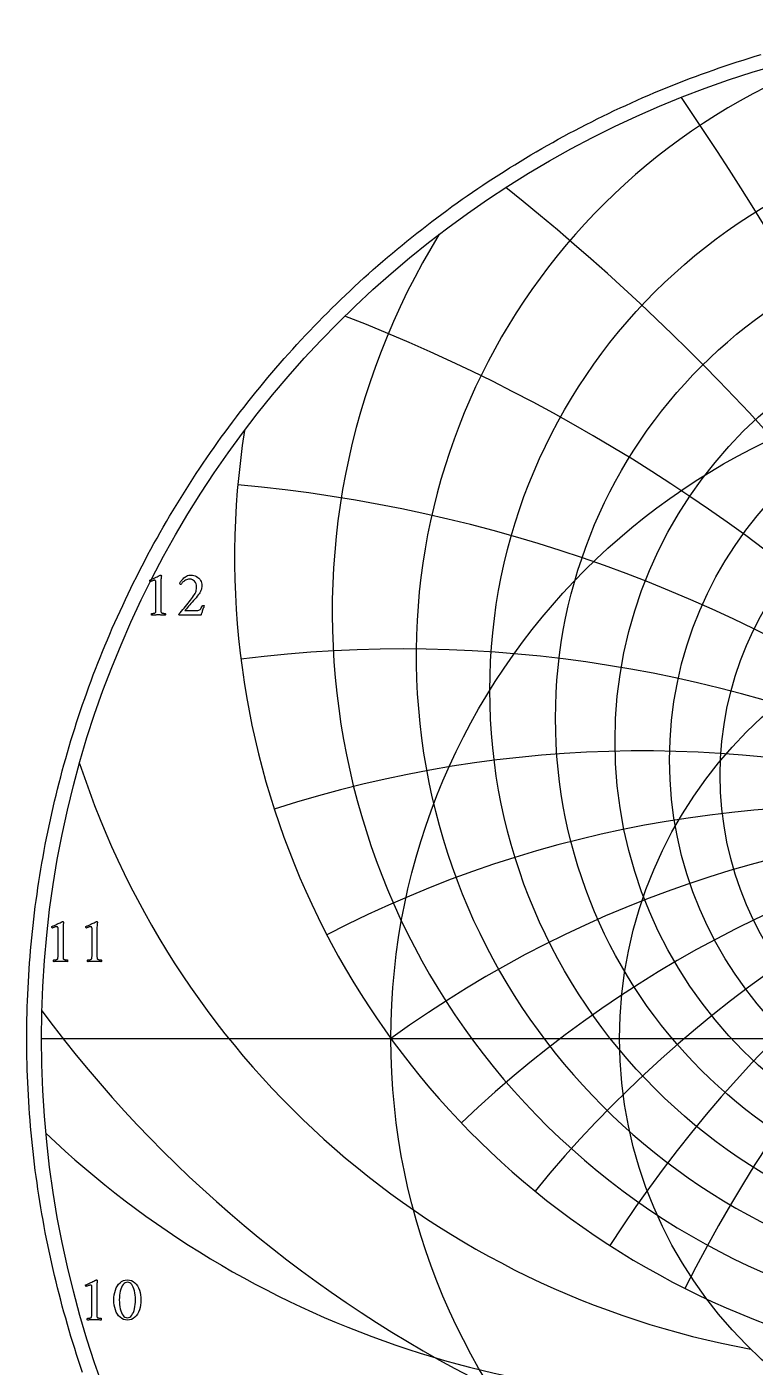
# Model space of a CAD drawing. Header units: millimetres. Extents: x -71 to 71, y -71 to 73.
# Drawn here: x -71.2 to -20.7, y -22.8 to 70.2 of the extents above; entities that cross this region are included whole.
import ezdxf

# ---------------------------------------------------------------- set-up
doc = ezdxf.new("R2010")
doc.units = ezdxf.units.MM
for name, color, linetype in [('CUT_OUTER', 1, 'Continuous'), ('ENGRAVE', 7, 'Continuous'), ('ENGRAVE_FINE', 8, 'Continuous'), ('TEXT', 5, 'Continuous')]:
    doc.layers.add(name, color=color, linetype=linetype)

msp = doc.modelspace()

# ---------------------------------------------------------------- linework, layer by layer
at = {"layer": 'CUT_OUTER'}
msp.add_lwpolyline([(-67.3462, -23.1686), (-67.487, -22.7549), (-67.6254, -22.3404), (-67.7612, -21.9251), (-67.8945, -21.5089), (-68.0252, -21.0919), (-68.1533, -20.6741), (-68.2789, -20.2555), (-68.4019, -19.8362), (-68.5223, -19.4161), (-68.6401, -18.9953), (-68.7554, -18.5738), (-68.8681, -18.1515), (-68.9781, -17.7286), (-69.0856, -17.305), (-69.1905, -16.8808), (-69.2928, -16.456), (-69.3925, -16.0305), (-69.4895, -15.6044), (-69.5839, -15.1777), (-69.6758, -14.7505), (-69.765, -14.3227), (-69.8515, -13.8943), (-69.9355, -13.4655), (-70.0168, -13.0361), (-70.0954, -12.6062), (-70.1715, -12.1759), (-70.2449, -11.7451), (-70.3156, -11.3139), (-70.3837, -10.8822), (-70.4492, -10.4501), (-70.5119, -10.0177), (-70.5721, -9.5848), (-70.6296, -9.1516), (-70.6844, -8.7181), (-70.7366, -8.2842), (-70.7861, -7.85), (-70.8329, -7.4155), (-70.8771, -6.9808), (-70.9186, -6.5458), (-70.9574, -6.1105), (-70.9935, -5.675), (-71.027, -5.2393), (-71.0578, -4.8034), (-71.086, -4.3673), (-71.1114, -3.931), (-71.1342, -3.4946), (-71.1543, -3.0581), (-71.1717, -2.6214), (-71.1865, -2.1847), (-71.1985, -1.7478), (-71.2079, -1.3109), (-71.2146, -0.874), (-71.2187, -0.437), (-71.22, 0), (-71.2187, 0.437), (-71.2146, 0.874), (-71.2079, 1.3109), (-71.1985, 1.7478), (-71.1865, 2.1847), (-71.1717, 2.6214), (-71.1543, 3.0581), (-71.1342, 3.4946), (-71.1114, 3.931), (-71.086, 4.3673), (-71.0578, 4.8034), (-71.027, 5.2393), (-70.9935, 5.675), (-70.9574, 6.1105), (-70.9186, 6.5458), (-70.8771, 6.9808), (-70.8329, 7.4155), (-70.7861, 7.85), (-70.7366, 8.2842), (-70.6844, 8.7181), (-70.6296, 9.1516), (-70.5721, 9.5848), (-70.5119, 10.0177), (-70.4492, 10.4501), (-70.3837, 10.8822), (-70.3156, 11.3139), (-70.2449, 11.7451), (-70.1715, 12.1759), (-70.0954, 12.6062), (-70.0168, 13.0361), (-69.9355, 13.4655), (-69.8515, 13.8943), (-69.765, 14.3227), (-69.6758, 14.7505), (-69.5839, 15.1777), (-69.4895, 15.6044), (-69.3925, 16.0305), (-69.2928, 16.456), (-69.1905, 16.8808), (-69.0856, 17.305), (-68.9781, 17.7286), (-68.8681, 18.1515), (-68.7554, 18.5738), (-68.6401, 18.9953), (-68.5223, 19.4161), (-68.4019, 19.8362), (-68.2789, 20.2555), (-68.1533, 20.6741), (-68.0252, 21.0919), (-67.8945, 21.5089), (-67.7612, 21.9251), (-67.6254, 22.3404), (-67.487, 22.7549), (-67.3462, 23.1686), (-67.2027, 23.5814), (-67.0568, 23.9933), (-66.9083, 24.4043), (-66.7573, 24.8144), (-66.6038, 25.2235), (-66.4477, 25.6317), (-66.2892, 26.039), (-66.1282, 26.4452), (-65.9647, 26.8505), (-65.7987, 27.2547), (-65.6302, 27.6579), (-65.4593, 28.0601), (-65.2859, 28.4612), (-65.11, 28.8613), (-64.9317, 29.2603), (-64.7509, 29.6581), (-64.5677, 30.0549), (-64.3821, 30.4505), (-64.1941, 30.8449), (-64.0036, 31.2382), (-63.8107, 31.6304), (-63.6154, 32.0213), (-63.4178, 32.4111), (-63.2177, 32.7996), (-63.0152, 33.1868), (-62.8104, 33.5729), (-62.6033, 33.9576), (-62.3937, 34.3411), (-62.1818, 34.7233), (-61.9676, 35.1042), (-61.751, 35.4838), (-61.5321, 35.862), (-61.3109, 36.2389), (-61.0874, 36.6144), (-60.8616, 36.9885), (-60.6335, 37.3613), (-60.4031, 37.7326), (-60.1705, 38.1025), (-59.9355, 38.471), (-59.6984, 38.838), (-59.4589, 39.2036), (-59.2173, 39.5677), (-58.9734, 39.9303), (-58.7273, 40.2914), (-58.4789, 40.651), (-58.2284, 41.0091), (-57.9757, 41.3656), (-57.7208, 41.7205), (-57.4637, 42.0739), (-57.2044, 42.4257), (-56.943, 42.7759), (-56.6795, 43.1245), (-56.4138, 43.4715), (-56.146, 43.8168), (-55.8761, 44.1605), (-55.6041, 44.5025), (-55.33, 44.8428), (-55.0538, 45.1815), (-54.7755, 45.5184), (-54.4952, 45.8537), (-54.2128, 46.1872), (-53.9284, 46.519), (-53.642, 46.849), (-53.3535, 47.1773), (-53.063, 47.5037), (-52.7705, 47.8284), (-52.4761, 48.1513), (-52.1796, 48.4724), (-51.8812, 48.7917), (-51.5809, 49.1091), (-51.2786, 49.4246), (-50.9743, 49.7384), (-50.6682, 50.0502), (-50.3601, 50.3601), (-50.0502, 50.6682), (-49.7384, 50.9743), (-49.4246, 51.2786), (-49.1091, 51.5809), (-48.7917, 51.8812), (-48.4724, 52.1796), (-48.1513, 52.4761), (-47.8284, 52.7705), (-47.5037, 53.063), (-47.1773, 53.3535), (-46.849, 53.642), (-46.519, 53.9284), (-46.1872, 54.2128), (-45.8537, 54.4952), (-45.5184, 54.7755), (-45.1815, 55.0538), (-44.8428, 55.33), (-44.5025, 55.6041), (-44.1605, 55.8761), (-43.8168, 56.146), (-43.4715, 56.4138), (-43.1245, 56.6795), (-42.7759, 56.943), (-42.4257, 57.2044), (-42.0739, 57.4637), (-41.7205, 57.7208), (-41.3656, 57.9757), (-41.0091, 58.2284), (-40.651, 58.4789), (-40.2914, 58.7273), (-39.9303, 58.9734), (-39.5677, 59.2173), (-39.2036, 59.4589), (-38.838, 59.6984), (-38.471, 59.9355), (-38.1025, 60.1705), (-37.7326, 60.4031), (-37.3613, 60.6335), (-36.9885, 60.8616), (-36.6144, 61.0874), (-36.2389, 61.3109), (-35.862, 61.5321), (-35.4838, 61.751), (-35.1042, 61.9676), (-34.7233, 62.1818), (-34.3411, 62.3937), (-33.9576, 62.6033), (-33.5729, 62.8104), (-33.1868, 63.0152), (-32.7996, 63.2177), (-32.4111, 63.4178), (-32.0213, 63.6154), (-31.6304, 63.8107), (-31.2382, 64.0036), (-30.8449, 64.1941), (-30.4505, 64.3821), (-30.0549, 64.5677), (-29.6581, 64.7509), (-29.2603, 64.9317), (-28.8613, 65.11), (-28.4612, 65.2859), (-28.0601, 65.4593), (-27.6579, 65.6302), (-27.2547, 65.7987), (-26.8505, 65.9647), (-26.4452, 66.1282), (-26.039, 66.2892), (-25.6317, 66.4477), (-25.2235, 66.6038), (-24.8144, 66.7573), (-24.4043, 66.9083), (-23.9933, 67.0568), (-23.5814, 67.2027), (-23.1686, 67.3462), (-22.7549, 67.487), (-22.3404, 67.6254), (-21.9251, 67.7612), (-21.5089, 67.8945), (-21.0919, 68.0252), (-20.6741, 68.1533), (-20.2555, 68.2789)], dxfattribs=at)
at = {"layer": 'ENGRAVE'}
msp.add_lwpolyline([(-70.2, 0), (70.2, 0)], dxfattribs=at)
for centre, radius in [((0, 0), 70.2), ((0, 24.1585), 39.0893), ((0, 22.2167), 34.5295), ((0, 20.6338), 30.4012), ((0, 0), 45.9522), ((0, 19.337), 26.6151), ((0, 18.2729), 23.1026), ((0, 0), 30.0798)]:
    msp.add_circle(centre, radius, dxfattribs=at)
for centre, radius, start, end in [((0, 26.5604), 44.1998, 104.901129, 75.098871), ((0, 29.5661), 50.0254, 148.369607, 31.630393), ((0, 33.3862), 56.8, 171.093987, 8.906013), ((-10.1469, 37.8687), 60.4036, 198.1173, 259.6686), ((0, -63.2477), 78.1785, 54, 126), ((0, -63.2477), 78.1785, 54, 126), ((-24.0756, 41.7002), 66.5593, 226.501403, 275.742444)]:
    msp.add_arc(centre, radius, start, end, dxfattribs=at)
at = {"layer": 'ENGRAVE_FINE'}
for centre, radius, start, end in [((-214.7937, -63.2477), 228.5787, 10.267692, 34.218624), ((-214.7937, -63.2477), 228.5787, 10.267692, 34.218624), ((-135.4092, -63.2477), 156.357, 15.548702, 51.45419), ((-135.4092, -63.2477), 156.357, 15.548702, 51.45419), ((-93.1695, -63.2477), 121.6242, 21.012524, 68.778271), ((-93.1695, -63.2477), 121.6242, 21.012524, 68.778271), ((-65.5996, -63.2477), 102.0548, 26.730809, 84.928272), ((-65.5996, -63.2477), 102.0548, 26.730809, 84.928272), ((65.5996, -63.2477), 102.0548, 95.071728, 153.269191), ((65.5996, -63.2477), 102.0548, 95.071728, 153.269191), ((-45.1364, -63.2477), 90.2728, 32.785093, 97.141651), ((-45.1364, -63.2477), 90.2728, 32.785093, 97.141651), ((45.1364, -63.2477), 90.2728, 82.858349, 147.214907), ((45.1364, -63.2477), 90.2728, 82.858349, 147.214907), ((-28.4547, -63.2477), 83.1958, 39.270113, 107.914903), ((-28.4547, -63.2477), 83.1958, 39.270113, 107.914903), ((28.4547, -63.2477), 83.1958, 72.085097, 140.729887), ((28.4547, -63.2477), 83.1958, 72.085097, 140.729887), ((-13.785, -63.2477), 79.3845, 46.297545, 117.465342), ((-13.785, -63.2477), 79.3845, 46.297545, 117.465342), ((13.785, -63.2477), 79.3845, 62.534658, 133.702455), ((13.785, -63.2477), 79.3845, 62.534658, 133.702455), ((0, 54.02), 87.4062, 216.596965, 323.403035)]:
    msp.add_arc(centre, radius, start, end, dxfattribs=at)
at = {"layer": 'TEXT'}
for points in [[(-62.2579, 29.8801), (-62.2579, 31.6293), (-62.2592, 31.6722), (-62.2629, 31.7079), (-62.2692, 31.7364), (-62.2779, 31.7578), (-62.2896, 31.7733), (-62.305, 31.7843), (-62.324, 31.791), (-62.3465, 31.7932), (-62.3742, 31.7911), (-62.4085, 31.7849), (-62.4495, 31.7745), (-62.4971, 31.76), (-62.545, 31.7441), (-62.5868, 31.7295), (-62.6225, 31.7164), (-62.6521, 31.7046), (-62.6695, 31.7209), (-62.682, 31.7389), (-62.6894, 31.7586), (-62.6919, 31.7799), (-62.6919, 31.7802), (-62.6919, 31.781), (-62.6919, 31.7824), (-62.6919, 31.7843), (-62.6914, 31.7923), (-62.6897, 31.7987), (-62.6869, 31.8034), (-62.6831, 31.8065), (-62.5949, 31.8465), (-62.5076, 31.8867), (-62.4211, 31.9273), (-62.3354, 31.9681), (-62.2538, 32.0073), (-62.1793, 32.0428), (-62.1121, 32.0748), (-62.052, 32.1032), (-62.0023, 32.1264), (-61.9662, 32.143), (-61.9437, 32.153), (-61.9347, 32.1563), (-61.9258, 32.1563), (-61.9156, 32.1546), (-61.907, 32.1497), (-61.9001, 32.1414), (-61.8948, 32.1297), (-61.8907, 32.117), (-61.8871, 32.1054), (-61.884, 32.0949), (-61.8815, 32.0855), (-61.8826, 32.0787), (-61.886, 32.0583), (-61.8915, 32.0244), (-61.8992, 31.977), (-61.907, 31.917), (-61.9125, 31.8458), (-61.9159, 31.7631), (-61.917, 31.6692), (-61.917, 29.8801), (-61.9168, 29.8322), (-61.9164, 29.786), (-61.9157, 29.7415), (-61.9147, 29.6986), (-61.9127, 29.6584), (-61.9087, 29.6222), (-61.9027, 29.5898), (-61.8948, 29.5613), (-61.8873, 29.5505), (-61.8738, 29.5402), (-61.8541, 29.5305), (-61.8284, 29.5214), (-61.7992, 29.5133), (-61.7692, 29.5065), (-61.7383, 29.5011), (-61.7066, 29.4971), (-61.6769, 29.4942), (-61.6518, 29.4921), (-61.6315, 29.4908), (-61.6158, 29.4904), (-61.6099, 29.4799), (-61.6053, 29.4661), (-61.6021, 29.4489), (-61.6003, 29.4284), (-61.6005, 29.4079), (-61.6031, 29.3908), (-61.6082, 29.3769), (-61.6158, 29.3664), (-61.6809, 29.3707), (-61.7431, 29.3747), (-61.8027, 29.3785), (-61.8594, 29.3819), (-61.9159, 29.3848), (-61.9745, 29.3869), (-62.0354, 29.3881), (-62.0985, 29.3886), (-62.1591, 29.3881), (-62.217, 29.3869), (-62.2721, 29.3848), (-62.3244, 29.3819), (-62.3772, 29.3785), (-62.434, 29.3747), (-62.4946, 29.3707), (-62.5591, 29.3664), (-62.5667, 29.3769), (-62.5718, 29.3908), (-62.5744, 29.4079), (-62.5746, 29.4284), (-62.5728, 29.4489), (-62.5696, 29.4661), (-62.565, 29.4799), (-62.5591, 29.4904), (-62.5434, 29.4908), (-62.5231, 29.4921), (-62.498, 29.4942), (-62.4683, 29.4971), (-62.4366, 29.5011), (-62.4057, 29.5065), (-62.3757, 29.5133), (-62.3465, 29.5214), (-62.321, 29.5305), (-62.3022, 29.5402), (-62.29, 29.5505), (-62.2845, 29.5613), (-62.2765, 29.5898), (-62.2701, 29.6222), (-62.2654, 29.6584), (-62.2624, 29.6986), (-62.2604, 29.7415), (-62.2591, 29.786), (-62.2582, 29.8322), (-62.2579, 29.8801)], [(-58.9012, 30.0263), (-58.9236, 29.9713), (-58.9466, 29.9128), (-58.9701, 29.8506), (-58.9942, 29.7849), (-59.018, 29.7186), (-59.0407, 29.6548), (-59.0623, 29.5935), (-59.0828, 29.5347), (-59.1011, 29.4818), (-59.116, 29.4384), (-59.1276, 29.4043), (-59.1359, 29.3797), (-60.6327, 29.3797), (-60.6395, 29.3848), (-60.6466, 29.3913), (-60.6539, 29.3992), (-60.6615, 29.4085), (-60.6683, 29.418), (-60.6731, 29.4268), (-60.676, 29.4346), (-60.677, 29.4417), (-60.5857, 29.5447), (-60.4932, 29.6498), (-60.3997, 29.7572), (-60.305, 29.8668), (-60.2109, 29.9773), (-60.119, 30.0871), (-60.0294, 30.1965), (-59.9419, 30.3052), (-59.8586, 30.4115), (-59.7814, 30.5134), (-59.7102, 30.6108), (-59.6452, 30.7038), (-59.5847, 30.7982), (-59.5361, 30.8865), (-59.4995, 30.9687), (-59.4747, 31.0448), (-59.4582, 31.1187), (-59.4465, 31.1942), (-59.4394, 31.2715), (-59.4371, 31.3503), (-59.4455, 31.4566), (-59.4708, 31.554), (-59.513, 31.6426), (-59.5721, 31.7223), (-59.6442, 31.7882), (-59.7255, 31.8352), (-59.8158, 31.8635), (-59.9153, 31.8729), (-59.9989, 31.8682), (-60.077, 31.8541), (-60.1495, 31.8305), (-60.2165, 31.7976), (-60.2776, 31.7591), (-60.3327, 31.719), (-60.3817, 31.6772), (-60.4246, 31.6338), (-60.4611, 31.5922), (-60.491, 31.5563), (-60.5143, 31.5258), (-60.5309, 31.5009), (-60.5443, 31.5027), (-60.558, 31.5081), (-60.572, 31.5171), (-60.5862, 31.5297), (-60.5988, 31.5431), (-60.6078, 31.5546), (-60.6132, 31.5641), (-60.615, 31.5718), (-60.6055, 31.5951), (-60.5901, 31.6255), (-60.5689, 31.6627), (-60.5419, 31.7068), (-60.5091, 31.755), (-60.4705, 31.8042), (-60.4261, 31.8546), (-60.3759, 31.9061), (-60.3207, 31.9562), (-60.2613, 32.0024), (-60.1978, 32.0448), (-60.1301, 32.0832), (-60.0583, 32.1152), (-59.9823, 32.138), (-59.9022, 32.1517), (-59.8179, 32.1563), (-59.7162, 32.1498), (-59.6192, 32.1303), (-59.5269, 32.0978), (-59.4393, 32.0522), (-59.3585, 31.9965), (-59.2865, 31.9332), (-59.2234, 31.8625), (-59.1691, 31.7843), (-59.1256, 31.701), (-59.0944, 31.6149), (-59.0757, 31.5261), (-59.0695, 31.4345), (-59.0737, 31.3429), (-59.0861, 31.254), (-59.1069, 31.1679), (-59.1359, 31.0846), (-59.1722, 31.0041), (-59.2145, 30.9263), (-59.263, 30.8513), (-59.3175, 30.7791), (-59.3949, 30.6846), (-59.4764, 30.587), (-59.562, 30.4864), (-59.6518, 30.3827), (-59.7425, 30.2792), (-59.8306, 30.179), (-59.9163, 30.0822), (-59.9995, 29.9886), (-60.0772, 29.9013), (-60.1467, 29.8231), (-60.2079, 29.754), (-60.2607, 29.6941), (-59.4016, 29.6941), (-59.3403, 29.6992), (-59.2848, 29.7146), (-59.2352, 29.7402), (-59.1913, 29.776), (-59.151, 29.8224), (-59.1121, 29.8796), (-59.0746, 29.9475), (-59.0385, 30.0263), (-59.0321, 30.0379), (-59.0219, 30.0462), (-59.0078, 30.0512), (-58.9898, 30.0528), (-58.982, 30.0523), (-58.9721, 30.0506), (-58.9599, 30.0478), (-58.9455, 30.044), (-58.9311, 30.0395), (-58.9189, 30.0351), (-58.909, 30.0307), (-58.9012, 30.0263)], [(-69.0493, 5.8411), (-69.0493, 7.5904), (-69.0505, 7.6333), (-69.0542, 7.669), (-69.0605, 7.6975), (-69.0692, 7.7188), (-69.0809, 7.7343), (-69.0963, 7.7453), (-69.1153, 7.752), (-69.1378, 7.7542), (-69.1655, 7.7521), (-69.1998, 7.7459), (-69.2408, 7.7355), (-69.2884, 7.721), (-69.3363, 7.7051), (-69.3781, 7.6905), (-69.4138, 7.6774), (-69.4434, 7.6656), (-69.4608, 7.682), (-69.4733, 7.7), (-69.4807, 7.7196), (-69.4832, 7.7409), (-69.4832, 7.7412), (-69.4832, 7.742), (-69.4832, 7.7434), (-69.4832, 7.7453), (-69.4827, 7.7534), (-69.481, 7.7597), (-69.4783, 7.7644), (-69.4744, 7.7675), (-69.3862, 7.8075), (-69.2989, 7.8478), (-69.2124, 7.8883), (-69.1268, 7.9291), (-69.0451, 7.9683), (-68.9707, 8.0039), (-68.9034, 8.0358), (-68.8433, 8.0642), (-68.7937, 8.0874), (-68.7575, 8.104), (-68.735, 8.114), (-68.726, 8.1173), (-68.7171, 8.1173), (-68.7069, 8.1157), (-68.6983, 8.1107), (-68.6914, 8.1024), (-68.6861, 8.0908), (-68.682, 8.078), (-68.6784, 8.0664), (-68.6753, 8.0559), (-68.6728, 8.0465), (-68.6739, 8.0397), (-68.6773, 8.0194), (-68.6828, 7.9854), (-68.6906, 7.938), (-68.6983, 7.8781), (-68.7038, 7.8068), (-68.7072, 7.7242), (-68.7083, 7.6302), (-68.7083, 5.8411), (-68.7081, 5.7933), (-68.7077, 5.747), (-68.707, 5.7025), (-68.7061, 5.6596), (-68.704, 5.6194), (-68.7, 5.5832), (-68.694, 5.5508), (-68.6861, 5.5223), (-68.6787, 5.5115), (-68.6651, 5.5013), (-68.6454, 5.4916), (-68.6197, 5.4824), (-68.5905, 5.4743), (-68.5605, 5.4675), (-68.5296, 5.4621), (-68.4979, 5.4581), (-68.4682, 5.4552), (-68.4431, 5.4531), (-68.4228, 5.4519), (-68.4071, 5.4514), (-68.4012, 5.4409), (-68.3966, 5.4271), (-68.3934, 5.4099), (-68.3916, 5.3894), (-68.3918, 5.369), (-68.3944, 5.3518), (-68.3995, 5.338), (-68.4071, 5.3274), (-68.4722, 5.3317), (-68.5345, 5.3358), (-68.594, 5.3395), (-68.6507, 5.3429), (-68.7072, 5.3459), (-68.7658, 5.3479), (-68.8267, 5.3492), (-68.8898, 5.3496), (-68.9504, 5.3492), (-69.0083, 5.3479), (-69.0634, 5.3459), (-69.1157, 5.3429), (-69.1685, 5.3395), (-69.2253, 5.3358), (-69.2859, 5.3317), (-69.3504, 5.3274), (-69.358, 5.338), (-69.3631, 5.3518), (-69.3657, 5.369), (-69.3659, 5.3894), (-69.3641, 5.4099), (-69.3609, 5.4271), (-69.3563, 5.4409), (-69.3504, 5.4514), (-69.3347, 5.4519), (-69.3144, 5.4531), (-69.2894, 5.4552), (-69.2596, 5.4581), (-69.2279, 5.4621), (-69.1971, 5.4675), (-69.167, 5.4743), (-69.1378, 5.4824), (-69.1124, 5.4916), (-69.0935, 5.5013), (-69.0814, 5.5115), (-69.0758, 5.5223), (-69.0678, 5.5508), (-69.0614, 5.5832), (-69.0567, 5.6194), (-69.0537, 5.6596), (-69.0517, 5.7025), (-69.0504, 5.747), (-69.0495, 5.7933), (-69.0493, 5.8411)], [(-66.6934, 5.8411), (-66.6934, 7.5904), (-66.6946, 7.6333), (-66.6983, 7.669), (-66.7046, 7.6975), (-66.7133, 7.7188), (-66.725, 7.7343), (-66.7404, 7.7453), (-66.7594, 7.752), (-66.7819, 7.7542), (-66.8096, 7.7521), (-66.8439, 7.7459), (-66.8849, 7.7355), (-66.9325, 7.721), (-66.9804, 7.7051), (-67.0222, 7.6905), (-67.0579, 7.6774), (-67.0875, 7.6656), (-67.1049, 7.682), (-67.1174, 7.7), (-67.1248, 7.7196), (-67.1273, 7.7409), (-67.1273, 7.7412), (-67.1273, 7.742), (-67.1273, 7.7434), (-67.1273, 7.7453), (-67.1268, 7.7534), (-67.1251, 7.7597), (-67.1224, 7.7644), (-67.1185, 7.7675), (-67.0303, 7.8075), (-66.943, 7.8478), (-66.8565, 7.8883), (-66.7708, 7.9291), (-66.6892, 7.9683), (-66.6147, 8.0039), (-66.5475, 8.0358), (-66.4874, 8.0642), (-66.4378, 8.0874), (-66.4016, 8.104), (-66.3791, 8.114), (-66.3701, 8.1173), (-66.3612, 8.1173), (-66.351, 8.1157), (-66.3424, 8.1107), (-66.3355, 8.1024), (-66.3302, 8.0908), (-66.3261, 8.078), (-66.3225, 8.0664), (-66.3194, 8.0559), (-66.3169, 8.0465), (-66.318, 8.0397), (-66.3214, 8.0194), (-66.3269, 7.9854), (-66.3347, 7.938), (-66.3424, 7.8781), (-66.3479, 7.8068), (-66.3513, 7.7242), (-66.3524, 7.6302), (-66.3524, 5.8411), (-66.3522, 5.7933), (-66.3518, 5.747), (-66.3511, 5.7025), (-66.3502, 5.6596), (-66.3481, 5.6194), (-66.3441, 5.5832), (-66.3381, 5.5508), (-66.3302, 5.5223), (-66.3228, 5.5115), (-66.3092, 5.5013), (-66.2895, 5.4916), (-66.2638, 5.4824), (-66.2346, 5.4743), (-66.2046, 5.4675), (-66.1737, 5.4621), (-66.142, 5.4581), (-66.1123, 5.4552), (-66.0872, 5.4531), (-66.0669, 5.4519), (-66.0512, 5.4514), (-66.0453, 5.4409), (-66.0407, 5.4271), (-66.0375, 5.4099), (-66.0357, 5.3894), (-66.0359, 5.369), (-66.0385, 5.3518), (-66.0436, 5.338), (-66.0512, 5.3274), (-66.1163, 5.3317), (-66.1786, 5.3358), (-66.2381, 5.3395), (-66.2948, 5.3429), (-66.3513, 5.3459), (-66.4099, 5.3479), (-66.4708, 5.3492), (-66.5339, 5.3496), (-66.5945, 5.3492), (-66.6524, 5.3479), (-66.7075, 5.3459), (-66.7598, 5.3429), (-66.8126, 5.3395), (-66.8694, 5.3358), (-66.93, 5.3317), (-66.9945, 5.3274), (-67.0021, 5.338), (-67.0072, 5.3518), (-67.0098, 5.369), (-67.01, 5.3894), (-67.0082, 5.4099), (-67.005, 5.4271), (-67.0004, 5.4409), (-66.9945, 5.4514), (-66.9788, 5.4519), (-66.9585, 5.4531), (-66.9335, 5.4552), (-66.9037, 5.4581), (-66.872, 5.4621), (-66.8412, 5.4675), (-66.8111, 5.4743), (-66.7819, 5.4824), (-66.7565, 5.4916), (-66.7376, 5.5013), (-66.7255, 5.5115), (-66.7199, 5.5223), (-66.7119, 5.5508), (-66.7055, 5.5832), (-66.7008, 5.6194), (-66.6978, 5.6596), (-66.6958, 5.7025), (-66.6945, 5.747), (-66.6936, 5.7933), (-66.6934, 5.8411)], [(-66.7073, -19.0287), (-66.7073, -17.2795), (-66.7086, -17.2366), (-66.7123, -17.2009), (-66.7186, -17.1724), (-66.7273, -17.1511), (-66.739, -17.1356), (-66.7544, -17.1245), (-66.7734, -17.1179), (-66.7959, -17.1156), (-66.8236, -17.1177), (-66.8579, -17.124), (-66.8989, -17.1343), (-66.9465, -17.1489), (-66.9944, -17.1648), (-67.0362, -17.1793), (-67.0719, -17.1925), (-67.1015, -17.2042), (-67.1189, -17.1879), (-67.1314, -17.1699), (-67.1388, -17.1502), (-67.1413, -17.1289), (-67.1413, -17.1287), (-67.1413, -17.1278), (-67.1413, -17.1264), (-67.1413, -17.1245), (-67.1408, -17.1165), (-67.1391, -17.1101), (-67.1363, -17.1054), (-67.1325, -17.1024), (-67.0443, -17.0624), (-66.957, -17.0221), (-66.8705, -16.9816), (-66.7848, -16.9407), (-66.7032, -16.9016), (-66.6287, -16.866), (-66.5615, -16.834), (-66.5014, -16.8057), (-66.4517, -16.7824), (-66.4156, -16.7658), (-66.3931, -16.7558), (-66.3841, -16.7525), (-66.3752, -16.7525), (-66.365, -16.7542), (-66.3564, -16.7592), (-66.3495, -16.7675), (-66.3442, -16.7791), (-66.3401, -16.7918), (-66.3365, -16.8034), (-66.3334, -16.814), (-66.3309, -16.8234), (-66.332, -16.8302), (-66.3354, -16.8505), (-66.3409, -16.8844), (-66.3486, -16.9319), (-66.3564, -16.9918), (-66.3619, -17.0631), (-66.3653, -17.1457), (-66.3664, -17.2396), (-66.3664, -19.0287), (-66.3662, -19.0766), (-66.3658, -19.1228), (-66.3651, -19.1674), (-66.3641, -19.2103), (-66.3621, -19.2504), (-66.3581, -19.2867), (-66.3521, -19.319), (-66.3442, -19.3476), (-66.3367, -19.3584), (-66.3232, -19.3686), (-66.3035, -19.3783), (-66.2778, -19.3874), (-66.2486, -19.3956), (-66.2186, -19.4024), (-66.1877, -19.4078), (-66.156, -19.4118), (-66.1263, -19.4147), (-66.1012, -19.4168), (-66.0809, -19.418), (-66.0652, -19.4184), (-66.0593, -19.4289), (-66.0547, -19.4428), (-66.0515, -19.4599), (-66.0497, -19.4804), (-66.0499, -19.5009), (-66.0525, -19.518), (-66.0576, -19.5319), (-66.0652, -19.5424), (-66.1303, -19.5381), (-66.1925, -19.5341), (-66.2521, -19.5304), (-66.3088, -19.5269), (-66.3653, -19.524), (-66.4239, -19.5219), (-66.4848, -19.5207), (-66.5479, -19.5203), (-66.6085, -19.5207), (-66.6664, -19.5219), (-66.7215, -19.524), (-66.7738, -19.5269), (-66.8266, -19.5304), (-66.8834, -19.5341), (-66.944, -19.5381), (-67.0085, -19.5424), (-67.0161, -19.5319), (-67.0212, -19.518), (-67.0238, -19.5009), (-67.024, -19.4804), (-67.0222, -19.4599), (-67.019, -19.4428), (-67.0144, -19.4289), (-67.0085, -19.4184), (-66.9928, -19.418), (-66.9725, -19.4168), (-66.9474, -19.4147), (-66.9177, -19.4118), (-66.886, -19.4078), (-66.8551, -19.4024), (-66.8251, -19.3956), (-66.7959, -19.3874), (-66.7705, -19.3783), (-66.7516, -19.3686), (-66.7395, -19.3584), (-66.7339, -19.3476), (-66.7259, -19.319), (-66.7195, -19.2867), (-66.7148, -19.2504), (-66.7118, -19.2103), (-66.7098, -19.1674), (-66.7085, -19.1228), (-66.7076, -19.0766), (-66.7073, -19.0287)], [(-64.2407, -16.757), (-64.0939, -16.7689), (-63.959, -16.8046), (-63.836, -16.8641), (-63.7248, -16.9474), (-63.626, -17.0505), (-63.5399, -17.1693), (-63.4666, -17.304), (-63.406, -17.4544), (-63.3585, -17.6165), (-63.3246, -17.786), (-63.3043, -17.963), (-63.2975, -18.1475), (-63.3044, -18.3319), (-63.3252, -18.5089), (-63.3598, -18.6785), (-63.4082, -18.8405), (-63.4698, -18.9911), (-63.5438, -19.1261), (-63.6303, -19.2457), (-63.7293, -19.3498), (-63.8401, -19.434), (-63.9623, -19.4942), (-64.0958, -19.5304), (-64.2407, -19.5424), (-64.3819, -19.5304), (-64.5131, -19.4942), (-64.6343, -19.434), (-64.7456, -19.3498), (-64.8456, -19.2457), (-64.9332, -19.1261), (-65.0084, -18.9911), (-65.0711, -18.8405), (-65.1205, -18.6785), (-65.1558, -18.5089), (-65.1769, -18.3319), (-65.184, -18.1475), (-65.1771, -17.963), (-65.1563, -17.786), (-65.1217, -17.6165), (-65.0733, -17.4544), (-65.0116, -17.304), (-64.9371, -17.1693), (-64.8499, -17.0505), (-64.75, -16.9474), (-64.6385, -16.8641), (-64.5164, -16.8046), (-64.3838, -16.7689), (-64.2407, -16.757)], [(-64.2186, -16.9164), (-64.3062, -16.9268), (-64.3874, -16.9579), (-64.4623, -17.0098), (-64.5308, -17.0824), (-64.5924, -17.1725), (-64.6465, -17.2767), (-64.6931, -17.3951), (-64.7323, -17.5275), (-64.7633, -17.6709), (-64.7854, -17.822), (-64.7987, -17.9808), (-64.8031, -18.1475), (-64.7987, -18.3123), (-64.7854, -18.4702), (-64.7633, -18.6212), (-64.7323, -18.7652), (-64.6937, -18.8988), (-64.6487, -19.0182), (-64.5974, -19.1235), (-64.5397, -19.2147), (-64.4764, -19.2883), (-64.4085, -19.3409), (-64.3358, -19.3725), (-64.2584, -19.383), (-64.1652, -19.3722), (-64.0802, -19.3398), (-64.0035, -19.2858), (-63.9352, -19.2103), (-63.875, -19.1167), (-63.8228, -19.0088), (-63.7787, -18.8865), (-63.7425, -18.7497), (-63.7145, -18.6028), (-63.6944, -18.4497), (-63.6823, -18.2906), (-63.6783, -18.1253), (-63.6826, -17.9591), (-63.6955, -17.8015), (-63.7169, -17.6525), (-63.747, -17.512), (-63.7846, -17.3827), (-63.8289, -17.2673), (-63.8798, -17.1657), (-63.9374, -17.078), (-64.0006, -17.0073), (-64.0686, -16.9568), (-64.1412, -16.9265), (-64.2186, -16.9164)]]:
    msp.add_lwpolyline(points, close=True, dxfattribs=at)

doc.saveas('drawing.dxf')
